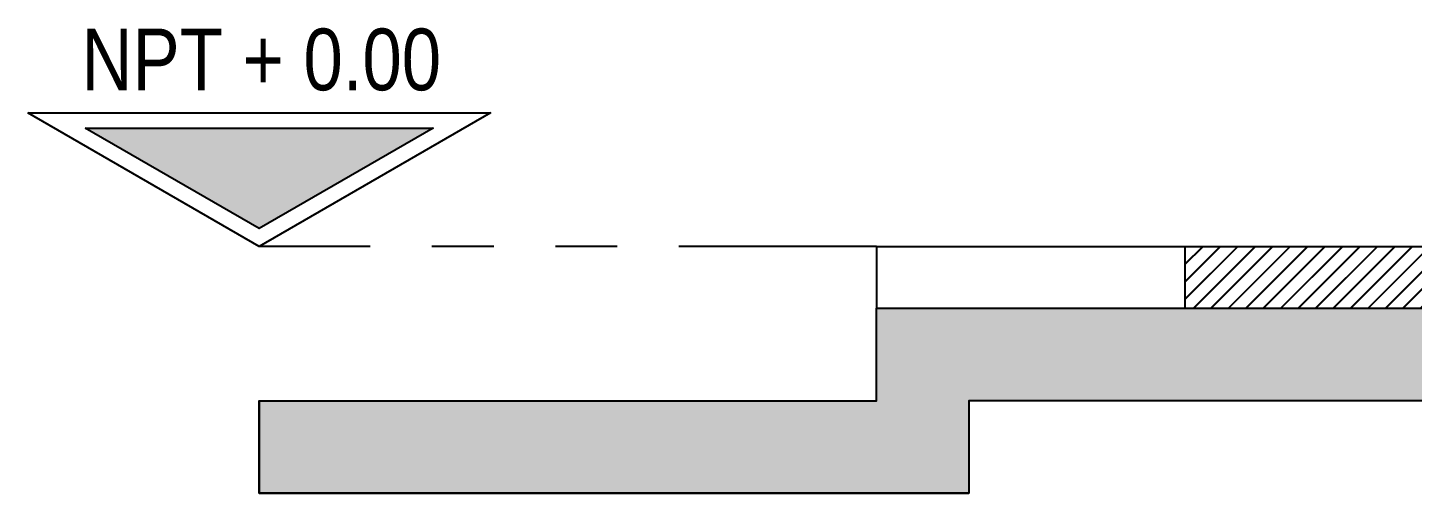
# Model space of a CAD drawing. Header units: inches. Extents: x 0.9 to 45.9, y 0.4 to 30.4.
# Drawn here: x 17.483 to 19.727, y 23.682 to 24.436 of the extents above; entities that cross this region are included whole.
import ezdxf
from ezdxf.enums import TextEntityAlignment as Align

# ---------------------------------------------------------------- set-up
doc = ezdxf.new("R2010")
doc.units = ezdxf.units.IN
doc.header["$MEASUREMENT"] = 0
doc.linetypes.add('JIS_09_08', pattern=[10.75, 8, -0.55, 0.55, -0.55, 0.55, -0.55])
for name, color, linetype in [('COTAS', 251, 'Continuous'), ('MUROS', 9, 'Continuous'), ('TEXTOS', 7, 'Continuous')]:
    doc.layers.add(name, color=color, linetype=linetype)
doc.styles.add('TEXTO1', font='', dxfattribs={"height": 0.1})
doc.styles.get('TEXTO1').set_extended_font_data('Technical')

msp = doc.modelspace()

# ---------------------------------------------------------------- hatches: boundary and pattern name
h = msp.add_hatch()
h.set_pattern_fill('JIS_LC_20', color=250, scale=0.001, style=0)
h.set_pattern_definition([(45, (-1699.078552, -905.224749), (-0.01414213562, 0.01414213562), []), (45, (-1699.078152, -905.224749), (-0.01414213562, 0.01414213562), [])])
h.paths.add_polyline_path([(19.3583, 24.0816), (19.3583, 23.9816), (19.7833, 23.9816), (19.7833, 24.0816)])
at = {"linetype": 'ByBlock', "ltscale": 0.01}
h = msp.add_hatch(dxfattribs=at)
h.set_pattern_fill('EARTH', color=34, scale=0.02, style=0)
h.set_pattern_definition([(0, (-1799.21716, -903.5179), (0.127, 0.127), [0.127, -0.127]), (0, (-1799.21716, -903.47028), (0.127, 0.127), [0.127, -0.127]), (0, (-1799.21716, -903.42265), (0.127, 0.127), [0.127, -0.127]), (90, (-1799.20129, -903.40678), (-0.127, 0.127), [0.127, -0.127]), (90, (-1799.15366, -903.40678), (-0.127, 0.127), [0.127, -0.127]), (90, (-1799.10604, -903.40678), (-0.127, 0.127), [0.127, -0.127])])
h.paths.add_polyline_path([(17.8583, 23.6816), (17.8583, 23.8316), (18.8583, 23.8316), (18.8583, 23.9816), (25.8583, 23.9816), (25.8583, 23.8316), (26.8583, 23.8316), (26.8583, 23.6816), (25.7083, 23.6816), (25.7083, 23.8316), (19.0083, 23.8316), (19.0083, 23.6816)])
at = {"layer": 'COTAS'}
msp.add_hatch(color=256, dxfattribs=at).paths.add_polyline_path([(17.5766, 24.2732), (17.8583, 24.1105), (18.14, 24.2732)])

# ---------------------------------------------------------------- linework, layer by layer
at = {"color": 251, "linetype": 'JIS_09_08', "ltscale": 0.04}
msp.add_line((18.8583, 24.0816, -0.104), (17.8583, 24.0816, -0.104), dxfattribs=at)
at = {"color": 250}
msp.add_line((19.3583, 24.0816, -0.104), (19.3583, 23.9816, -0.104), dxfattribs=at)
at = {"color": 34, "linetype": 'ByBlock', "ltscale": 0.01}
for p, q in [((17.8583, 23.8316, -0.104), (17.8583, 23.6816, -0.104)), ((17.8583, 23.6816, -0.104), (19.0083, 23.6816, -0.104))]:
    msp.add_line(p, q, dxfattribs=at)
at = {"color": 34, "linetype": 'ByBlock', "ltscale": 0.01, "elevation": -0.104}
msp.add_lwpolyline([(17.8583, 23.6816), (17.8583, 23.8316), (18.8583, 23.8316), (18.8583, 23.9816), (25.8583, 23.9816), (25.8583, 23.8316), (26.8583, 23.8316), (26.8583, 23.6816), (25.7083, 23.6816), (25.7083, 23.8316), (19.0083, 23.8316), (19.0083, 23.6816), (17.8583, 23.6816), (17.8583, 23.8316), (18.8583, 23.8316), (18.8583, 23.9816)], dxfattribs=at)
at = {"layer": 'COTAS', "elevation": -0.104}
for points in [[(17.4833, 24.2982), (18.2333, 24.2982), (17.8583, 24.0816)], [(17.5766, 24.2732), (18.14, 24.2732), (17.8583, 24.1105)]]:
    msp.add_lwpolyline(points, close=True, dxfattribs=at)
at = {"layer": 'MUROS'}
for p, q in [((18.8583, 24.0816, -0.104), (18.8583, 23.9816, -0.104)), ((18.8583, 24.0816, -0.104), (19.7833, 24.0816, -0.104)), ((18.8583, 23.9816, -0.104), (25.8583, 23.9816, -0.104))]:
    msp.add_line(p, q, dxfattribs=at)

# ---------------------------------------------------------------- texts
at = {"layer": 'TEXTOS', "style": 'TEXTO1'}
msp.add_text('NPT + 0.00', height=0.1, dxfattribs=at).set_placement((17.8618, 24.3345, -0.104), align=Align.CENTER)

doc.saveas('drawing.dxf')
